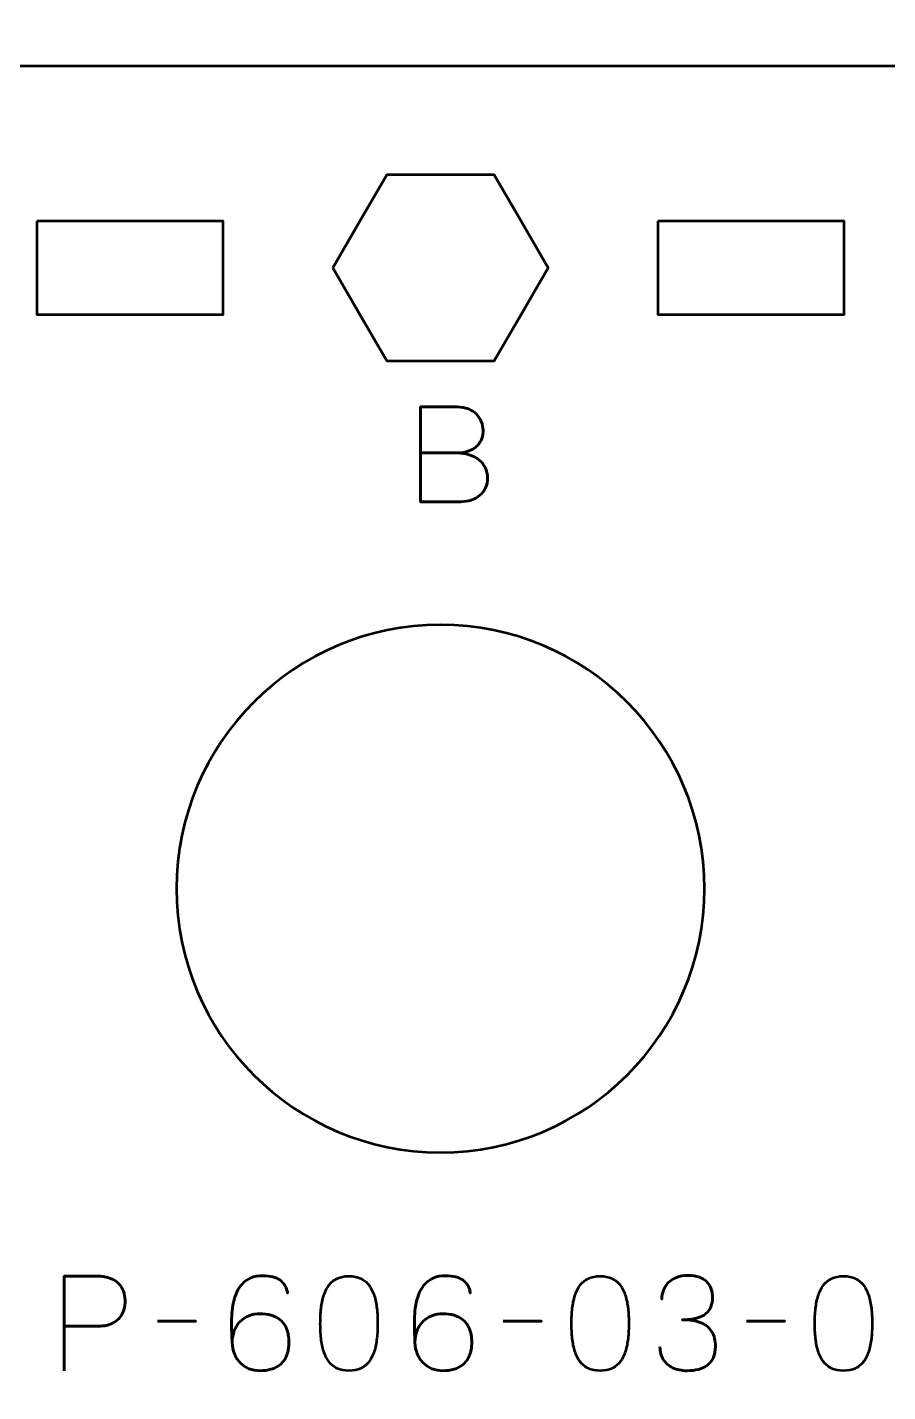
# Model space of a CAD drawing. Header units: centimetres. Extents: x -21 to 0, y -29.7 to 0.
# Drawn here: x -6.831 to -4.06, y -10.371 to -5.975 of the extents above; entities that cross this region are included whole.
import ezdxf

# ---------------------------------------------------------------- set-up
doc = ezdxf.new("R2010")
doc.units = ezdxf.units.CM
doc.header["$MEASUREMENT"] = 0
doc.layers.add('Layer 1', color=7, linetype='Continuous')

msp = doc.modelspace()

# ---------------------------------------------------------------- linework, layer by layer
at = {"layer": 'Layer 1', "color": 1, "lineweight": 53}
msp.add_open_spline([(-21.00003, -29.19995), (-21.00003, -29.19995), (-21.00003, -1.69992), (-21.00003, -1.69992), (-21.00003, -1.69992), (-21.00003, -1.61709), (-20.93286, -1.54992), (-20.85003, -1.54992), (-20.85003, -1.54992), (-20.7672, -1.54992), (-20.70003, -1.48275), (-20.70003, -1.39992), (-20.70003, -1.39992), (-20.70003, -1.31709), (-20.7672, -1.24992), (-20.85003, -1.24992), (-20.85003, -1.24992), (-20.93286, -1.24992), (-21.00003, -1.18275), (-21.00003, -1.09992), (-21.00003, -1.09992), (-21.00003, -1.09992), (-21.00003, -0.49992), (-21.00003, -0.49992), (-21.00003, -0.49992), (-21.00003, -0.22295), (-20.77694, 0.00004), (-20.49994, 0.00004), (-20.49994, 0.00004), (-20.49994, 0.00004), (-0.50008, 0.00004), (-0.50008, 0.00004), (-0.50008, 0.00004), (-0.22294, 0.00004), (0.00002, -0.22295), (0.00002, -0.49992), (0.00002, -0.49992), (0.00002, -0.49992), (0.00002, -29.19995), (0.00002, -29.19995), (0.00002, -29.19995), (0.00002, -29.47695), (-0.22294, -29.70004), (-0.50008, -29.70004), (-0.50008, -29.70004), (-0.50008, -29.70004), (-20.49994, -29.70004), (-20.49994, -29.70004), (-20.49994, -29.70004), (-20.77694, -29.70004), (-21.00003, -29.47695), (-21.00003, -29.19995)], degree=3, knots=[0, 0, 0, 0, 0.0769231, 0.0769231, 0.0769231, 0.0769231, 0.1538462, 0.1538462, 0.1538462, 0.1538462, 0.2307692, 0.2307692, 0.2307692, 0.2307692, 0.3076923, 0.3076923, 0.3076923, 0.3076923, 0.3846154, 0.3846154, 0.3846154, 0.3846154, 0.4615385, 0.4615385, 0.4615385, 0.4615385, 0.5384615, 0.5384615, 0.5384615, 0.5384615, 0.6153846, 0.6153846, 0.6153846, 0.6153846, 0.6923077, 0.6923077, 0.6923077, 0.6923077, 0.7692308, 0.7692308, 0.7692308, 0.7692308, 0.8461538, 0.8461538, 0.8461538, 0.8461538, 0.9230769, 0.9230769, 0.9230769, 0.9230769, 1, 1, 1, 1], dxfattribs=at)
at = {"layer": 'Layer 1', "color": 3, "lineweight": 53}
msp.add_open_spline([(-7.64992, -6.09997), (-7.64992, -6.09997), (-3.35005, -6.09997), (-3.35005, -6.09997), (-3.35005, -6.09997), (-3.07291, -6.09997), (-2.84995, -6.32306), (-2.84995, -6.60006), (-2.84995, -6.60006), (-2.84995, -6.60006), (-2.84995, -10.89993), (-2.84995, -10.89993), (-2.84995, -10.89993), (-2.84995, -11.17707), (-3.07291, -11.40003), (-3.35005, -11.40003), (-3.35005, -11.40003), (-3.35005, -11.40003), (-7.64992, -11.40003), (-7.64992, -11.40003), (-7.64992, -11.40003), (-7.92692, -11.40003), (-8.15001, -11.17707), (-8.15001, -10.89993), (-8.15001, -10.89993), (-8.15001, -10.89993), (-8.15001, -6.60006), (-8.15001, -6.60006), (-8.15001, -6.60006), (-8.15001, -6.32306), (-7.92692, -6.09997), (-7.64992, -6.09997)], degree=3, knots=[0, 0, 0, 0, 0.125, 0.125, 0.125, 0.125, 0.25, 0.25, 0.25, 0.25, 0.375, 0.375, 0.375, 0.375, 0.5, 0.5, 0.5, 0.5, 0.625, 0.625, 0.625, 0.625, 0.75, 0.75, 0.75, 0.75, 0.875, 0.875, 0.875, 0.875, 1, 1, 1, 1], dxfattribs=at)
at = {"layer": 'Layer 1', "lineweight": 53}
for points, knots in [([(-5.84639, -6.75), (-5.84639, -6.75), (-5.75979, -6.6), (-5.75979, -6.6), (-5.75979, -6.6), (-5.75979, -6.6), (-5.67318, -6.45), (-5.67318, -6.45), (-5.67318, -6.45), (-5.67318, -6.45), (-5.49998, -6.45), (-5.49998, -6.45), (-5.49998, -6.45), (-5.49998, -6.45), (-5.32678, -6.45), (-5.32678, -6.45), (-5.32678, -6.45), (-5.32678, -6.45), (-5.24017, -6.6), (-5.24017, -6.6), (-5.24017, -6.6), (-5.24017, -6.6), (-5.15357, -6.75), (-5.15357, -6.75), (-5.15357, -6.75), (-5.15357, -6.75), (-5.24017, -6.9), (-5.24017, -6.9), (-5.24017, -6.9), (-5.24017, -6.9), (-5.32678, -7.05), (-5.32678, -7.05), (-5.32678, -7.05), (-5.32678, -7.05), (-5.49998, -7.05), (-5.49998, -7.05), (-5.49998, -7.05), (-5.49998, -7.05), (-5.67318, -7.05), (-5.67318, -7.05), (-5.67318, -7.05), (-5.67318, -7.05), (-5.75979, -6.9), (-5.75979, -6.9), (-5.75979, -6.9), (-5.75979, -6.9), (-5.84639, -6.75), (-5.84639, -6.75)], [0, 0, 0, 0, 0.0833333, 0.0833333, 0.0833333, 0.0833333, 0.1666667, 0.1666667, 0.1666667, 0.1666667, 0.25, 0.25, 0.25, 0.25, 0.3333333, 0.3333333, 0.3333333, 0.3333333, 0.4166667, 0.4166667, 0.4166667, 0.4166667, 0.5, 0.5, 0.5, 0.5, 0.5833333, 0.5833333, 0.5833333, 0.5833333, 0.6666667, 0.6666667, 0.6666667, 0.6666667, 0.75, 0.75, 0.75, 0.75, 0.8333333, 0.8333333, 0.8333333, 0.8333333, 0.9166667, 0.9166667, 0.9166667, 0.9166667, 1, 1, 1, 1]), ([(-6.79997, -6.60006), (-6.79997, -6.60006), (-6.19996, -6.60006), (-6.19996, -6.60006), (-6.19996, -6.60006), (-6.19996, -6.60006), (-6.19996, -6.90007), (-6.19996, -6.90007), (-6.19996, -6.90007), (-6.19996, -6.90007), (-6.79997, -6.90007), (-6.79997, -6.90007), (-6.79997, -6.90007), (-6.79997, -6.90007), (-6.79997, -6.60006), (-6.79997, -6.60006)], [0, 0, 0, 0, 0.25, 0.25, 0.25, 0.25, 0.5, 0.5, 0.5, 0.5, 0.75, 0.75, 0.75, 0.75, 1, 1, 1, 1]), ([(-4.8, -6.60006), (-4.8, -6.60006), (-4.2, -6.60006), (-4.2, -6.60006), (-4.2, -6.60006), (-4.2, -6.60006), (-4.2, -6.90007), (-4.2, -6.90007), (-4.2, -6.90007), (-4.2, -6.90007), (-4.8, -6.90007), (-4.8, -6.90007), (-4.8, -6.90007), (-4.8, -6.90007), (-4.8, -6.60006), (-4.8, -6.60006)], [0, 0, 0, 0, 0.25, 0.25, 0.25, 0.25, 0.5, 0.5, 0.5, 0.5, 0.75, 0.75, 0.75, 0.75, 1, 1, 1, 1]), ([(-5.49998, -7.9), (-5.03061, -7.9), (-4.64998, -8.28063), (-4.64998, -8.75), (-4.64998, -8.75), (-4.64998, -9.21937), (-5.03061, -9.6), (-5.49998, -9.6), (-5.49998, -9.6), (-5.96935, -9.6), (-6.34998, -9.21937), (-6.34998, -8.75), (-6.34998, -8.75), (-6.34998, -8.28063), (-5.96935, -7.9), (-5.49998, -7.9)], [0, 0, 0, 0, 0.25, 0.25, 0.25, 0.25, 0.5, 0.5, 0.5, 0.5, 0.75, 0.75, 0.75, 0.75, 1, 1, 1, 1])]:
    msp.add_open_spline(points, degree=3, knots=knots, dxfattribs=at)
at = {"layer": 'Layer 1', "color": 5, "lineweight": 53}
for points, knots in [([(-5.56458, -7.34636), (-5.56458, -7.34636), (-5.44732, -7.34636), (-5.44732, -7.34636), (-5.44732, -7.34636), (-5.43208, -7.34629), (-5.4191, -7.34418), (-5.40816, -7.34001), (-5.40816, -7.34001), (-5.39729, -7.33592), (-5.38848, -7.33035), (-5.38163, -7.32336), (-5.38163, -7.32336), (-5.37479, -7.31638), (-5.36985, -7.30848), (-5.36674, -7.29973), (-5.36674, -7.29973), (-5.36371, -7.29105), (-5.3623, -7.28202), (-5.36265, -7.27271), (-5.36265, -7.27271), (-5.36308, -7.26339), (-5.36505, -7.25436), (-5.36858, -7.24554), (-5.36858, -7.24554), (-5.37204, -7.23672), (-5.37726, -7.22875), (-5.3841, -7.22162), (-5.3841, -7.22162), (-5.39094, -7.2145), (-5.39948, -7.20885), (-5.40985, -7.20469), (-5.40985, -7.20469), (-5.42023, -7.20046), (-5.43243, -7.19827), (-5.44647, -7.1982), (-5.44647, -7.1982), (-5.44647, -7.1982), (-5.56458, -7.1982), (-5.56458, -7.1982), (-5.56458, -7.1982), (-5.56458, -7.1982), (-5.56458, -7.50342), (-5.56458, -7.50342), (-5.56458, -7.50342), (-5.56458, -7.50342), (-5.43462, -7.50342), (-5.43462, -7.50342), (-5.43462, -7.50342), (-5.42248, -7.50342), (-5.41119, -7.50166), (-5.40075, -7.4982), (-5.40075, -7.4982), (-5.39031, -7.49467), (-5.38121, -7.48966), (-5.37331, -7.48296), (-5.37331, -7.48296), (-5.36547, -7.47633), (-5.35934, -7.46828), (-5.35496, -7.45876), (-5.35496, -7.45876), (-5.35059, -7.44923), (-5.34833, -7.43844), (-5.34826, -7.42637), (-5.34826, -7.42637), (-5.34854, -7.41424), (-5.35108, -7.4033), (-5.35595, -7.3935), (-5.35595, -7.3935), (-5.36082, -7.38369), (-5.36759, -7.37529), (-5.37634, -7.36824), (-5.37634, -7.36824), (-5.38509, -7.36125), (-5.39553, -7.35582), (-5.40753, -7.35208), (-5.40753, -7.35208), (-5.41952, -7.34834), (-5.43278, -7.34644), (-5.44732, -7.34636), (-5.44732, -7.34636), (-5.43278, -7.34644), (-5.41952, -7.34834), (-5.40753, -7.35208), (-5.40753, -7.35208), (-5.39553, -7.35582), (-5.38509, -7.36125), (-5.37634, -7.36824), (-5.37634, -7.36824), (-5.36759, -7.37529), (-5.36082, -7.38369), (-5.35595, -7.3935), (-5.35595, -7.3935), (-5.35108, -7.4033), (-5.34854, -7.41424), (-5.34826, -7.42637), (-5.34826, -7.42637), (-5.34833, -7.43844), (-5.35059, -7.44923), (-5.35496, -7.45876), (-5.35496, -7.45876), (-5.35934, -7.46828), (-5.36547, -7.47633), (-5.37331, -7.48296), (-5.37331, -7.48296), (-5.38121, -7.48966), (-5.39031, -7.49467), (-5.40075, -7.4982), (-5.40075, -7.4982), (-5.41119, -7.50166), (-5.42248, -7.50342), (-5.43462, -7.50342), (-5.43462, -7.50342), (-5.43462, -7.50342), (-5.56458, -7.50342), (-5.56458, -7.50342), (-5.56458, -7.50342), (-5.56458, -7.50342), (-5.56458, -7.1982), (-5.56458, -7.1982), (-5.56458, -7.1982), (-5.56458, -7.1982), (-5.44647, -7.1982), (-5.44647, -7.1982), (-5.44647, -7.1982), (-5.43243, -7.19827), (-5.42023, -7.20046), (-5.40985, -7.20469), (-5.40985, -7.20469), (-5.39948, -7.20885), (-5.39094, -7.2145), (-5.3841, -7.22162), (-5.3841, -7.22162), (-5.37726, -7.22875), (-5.37204, -7.23672), (-5.36858, -7.24554), (-5.36858, -7.24554), (-5.36505, -7.25436), (-5.36308, -7.26339), (-5.36265, -7.27271), (-5.36265, -7.27271), (-5.3623, -7.28202), (-5.36371, -7.29105), (-5.36674, -7.29973), (-5.36674, -7.29973), (-5.36985, -7.30848), (-5.37479, -7.31638), (-5.38163, -7.32336), (-5.38163, -7.32336), (-5.38848, -7.33035), (-5.39729, -7.33592), (-5.40816, -7.34001), (-5.40816, -7.34001), (-5.4191, -7.34418), (-5.43208, -7.34629), (-5.44732, -7.34636), (-5.44732, -7.34636), (-5.44732, -7.34636), (-5.56458, -7.34636), (-5.56458, -7.34636)], [0, 0, 0, 0, 0.025, 0.025, 0.025, 0.025, 0.05, 0.05, 0.05, 0.05, 0.075, 0.075, 0.075, 0.075, 0.1, 0.1, 0.1, 0.1, 0.125, 0.125, 0.125, 0.125, 0.15, 0.15, 0.15, 0.15, 0.175, 0.175, 0.175, 0.175, 0.2, 0.2, 0.2, 0.2, 0.225, 0.225, 0.225, 0.225, 0.25, 0.25, 0.25, 0.25, 0.275, 0.275, 0.275, 0.275, 0.3, 0.3, 0.3, 0.3, 0.325, 0.325, 0.325, 0.325, 0.35, 0.35, 0.35, 0.35, 0.375, 0.375, 0.375, 0.375, 0.4, 0.4, 0.4, 0.4, 0.425, 0.425, 0.425, 0.425, 0.45, 0.45, 0.45, 0.45, 0.475, 0.475, 0.475, 0.475, 0.5, 0.5, 0.5, 0.5, 0.525, 0.525, 0.525, 0.525, 0.55, 0.55, 0.55, 0.55, 0.575, 0.575, 0.575, 0.575, 0.6, 0.6, 0.6, 0.6, 0.625, 0.625, 0.625, 0.625, 0.65, 0.65, 0.65, 0.65, 0.675, 0.675, 0.675, 0.675, 0.7, 0.7, 0.7, 0.7, 0.725, 0.725, 0.725, 0.725, 0.75, 0.75, 0.75, 0.75, 0.775, 0.775, 0.775, 0.775, 0.8, 0.8, 0.8, 0.8, 0.825, 0.825, 0.825, 0.825, 0.85, 0.85, 0.85, 0.85, 0.875, 0.875, 0.875, 0.875, 0.9, 0.9, 0.9, 0.9, 0.925, 0.925, 0.925, 0.925, 0.95, 0.95, 0.95, 0.95, 0.975, 0.975, 0.975, 0.975, 1, 1, 1, 1]), ([(-6.71159, -10.30342), (-6.71159, -10.30342), (-6.71159, -9.9982), (-6.71159, -9.9982), (-6.71159, -9.9982), (-6.71159, -9.9982), (-6.61422, -9.9982), (-6.61422, -9.9982), (-6.61422, -9.9982), (-6.59475, -9.99827), (-6.57874, -10.00046), (-6.56611, -10.00469), (-6.56611, -10.00469), (-6.55355, -10.00885), (-6.54367, -10.01464), (-6.53654, -10.02198), (-6.53654, -10.02198), (-6.52942, -10.02924), (-6.52434, -10.03757), (-6.52123, -10.04695), (-6.52123, -10.04695), (-6.5182, -10.05634), (-6.51644, -10.06614), (-6.51601, -10.07652), (-6.51601, -10.07652), (-6.51552, -10.08689), (-6.51672, -10.09705), (-6.51954, -10.10692), (-6.51954, -10.10692), (-6.52243, -10.1168), (-6.5273, -10.12576), (-6.53429, -10.13381), (-6.53429, -10.13381), (-6.5412, -10.14185), (-6.55058, -10.14827), (-6.56237, -10.153), (-6.56237, -10.153), (-6.57415, -10.15779), (-6.58875, -10.16019), (-6.60618, -10.16033), (-6.60618, -10.16033), (-6.60618, -10.16033), (-6.71159, -10.16033), (-6.71159, -10.16033), (-6.71159, -10.16033), (-6.71159, -10.16033), (-6.60618, -10.16033), (-6.60618, -10.16033), (-6.60618, -10.16033), (-6.58911, -10.16019), (-6.57464, -10.15779), (-6.56293, -10.153), (-6.56293, -10.153), (-6.55115, -10.14827), (-6.54176, -10.14185), (-6.53471, -10.13381), (-6.53471, -10.13381), (-6.52772, -10.12576), (-6.52271, -10.1168), (-6.51975, -10.10692), (-6.51975, -10.10692), (-6.51679, -10.09705), (-6.51552, -10.08689), (-6.51601, -10.07652), (-6.51601, -10.07652), (-6.51644, -10.06614), (-6.5182, -10.05634), (-6.52137, -10.04695), (-6.52137, -10.04695), (-6.52448, -10.03757), (-6.5297, -10.02924), (-6.53683, -10.02198), (-6.53683, -10.02198), (-6.54402, -10.01464), (-6.5539, -10.00885), (-6.56646, -10.00469), (-6.56646, -10.00469), (-6.57909, -10.00046), (-6.59496, -9.99827), (-6.61422, -9.9982), (-6.61422, -9.9982), (-6.61422, -9.9982), (-6.71159, -9.9982), (-6.71159, -9.9982), (-6.71159, -9.9982), (-6.71159, -9.9982), (-6.71159, -10.30342), (-6.71159, -10.30342)], [0, 0, 0, 0, 0.0454545, 0.0454545, 0.0454545, 0.0454545, 0.0909091, 0.0909091, 0.0909091, 0.0909091, 0.1363636, 0.1363636, 0.1363636, 0.1363636, 0.1818182, 0.1818182, 0.1818182, 0.1818182, 0.2272727, 0.2272727, 0.2272727, 0.2272727, 0.2727273, 0.2727273, 0.2727273, 0.2727273, 0.3181818, 0.3181818, 0.3181818, 0.3181818, 0.3636364, 0.3636364, 0.3636364, 0.3636364, 0.4090909, 0.4090909, 0.4090909, 0.4090909, 0.4545455, 0.4545455, 0.4545455, 0.4545455, 0.5, 0.5, 0.5, 0.5, 0.5454545, 0.5454545, 0.5454545, 0.5454545, 0.5909091, 0.5909091, 0.5909091, 0.5909091, 0.6363636, 0.6363636, 0.6363636, 0.6363636, 0.6818182, 0.6818182, 0.6818182, 0.6818182, 0.7272727, 0.7272727, 0.7272727, 0.7272727, 0.7727273, 0.7727273, 0.7727273, 0.7727273, 0.8181818, 0.8181818, 0.8181818, 0.8181818, 0.8636364, 0.8636364, 0.8636364, 0.8636364, 0.9090909, 0.9090909, 0.9090909, 0.9090909, 0.9545455, 0.9545455, 0.9545455, 0.9545455, 1, 1, 1, 1]), ([(-6.171, -10.21156), (-6.17093, -10.19773), (-6.16868, -10.18524), (-6.16416, -10.17395), (-6.16416, -10.17395), (-6.15972, -10.16273), (-6.15344, -10.15307), (-6.14532, -10.14495), (-6.14532, -10.14495), (-6.13728, -10.13691), (-6.12775, -10.1307), (-6.11689, -10.12633), (-6.11689, -10.12633), (-6.10602, -10.12195), (-6.0941, -10.11977), (-6.08126, -10.11969), (-6.08126, -10.11969), (-6.06835, -10.11962), (-6.05628, -10.12125), (-6.04506, -10.12449), (-6.04506, -10.12449), (-6.03384, -10.12767), (-6.02404, -10.13289), (-6.0155, -10.14009), (-6.0155, -10.14009), (-6.00696, -10.14721), (-6.00026, -10.15667), (-5.99546, -10.16845), (-5.99546, -10.16845), (-5.99067, -10.18023), (-5.9882, -10.19455), (-5.98813, -10.21156), (-5.98813, -10.21156), (-5.9882, -10.22856), (-5.99067, -10.24288), (-5.99546, -10.25467), (-5.99546, -10.25467), (-6.00026, -10.26645), (-6.00696, -10.2759), (-6.0155, -10.28303), (-6.0155, -10.28303), (-6.02404, -10.29023), (-6.03384, -10.29545), (-6.04506, -10.29862), (-6.04506, -10.29862), (-6.05628, -10.30187), (-6.06835, -10.30349), (-6.08126, -10.30342), (-6.08126, -10.30342), (-6.0941, -10.30335), (-6.10588, -10.30116), (-6.11668, -10.29679), (-6.11668, -10.29679), (-6.1274, -10.29241), (-6.13671, -10.2862), (-6.14469, -10.27809), (-6.14469, -10.27809), (-6.15266, -10.27005), (-6.15894, -10.26038), (-6.16345, -10.24909), (-6.16345, -10.24909), (-6.16804, -10.23787), (-6.17051, -10.22539), (-6.171, -10.21156), (-6.171, -10.21156), (-6.17129, -10.20457), (-6.17164, -10.19625), (-6.17213, -10.18658), (-6.17213, -10.18658), (-6.17263, -10.17684), (-6.17291, -10.16626), (-6.17298, -10.1549), (-6.17298, -10.1549), (-6.17305, -10.14347), (-6.1727, -10.13169), (-6.17178, -10.11962), (-6.17178, -10.11962), (-6.17093, -10.10749), (-6.16924, -10.09556), (-6.16677, -10.08378), (-6.16677, -10.08378), (-6.1643, -10.07207), (-6.16077, -10.06099), (-6.15612, -10.05062), (-6.15612, -10.05062), (-6.15146, -10.04025), (-6.14546, -10.03108), (-6.13805, -10.0231), (-6.13805, -10.0231), (-6.13058, -10.01513), (-6.12147, -10.00885), (-6.11068, -10.00427), (-6.11068, -10.00427), (-6.09988, -9.99975), (-6.08711, -9.99742), (-6.07237, -9.99735), (-6.07237, -9.99735), (-6.05953, -9.99742), (-6.04866, -9.99869), (-6.03963, -10.00116), (-6.03963, -10.00116), (-6.0306, -10.00363), (-6.02319, -10.00695), (-6.01726, -10.01104), (-6.01726, -10.01104), (-6.01141, -10.0152), (-6.00675, -10.01972), (-6.00337, -10.02473), (-6.00337, -10.02473), (-5.99998, -10.02967), (-5.99744, -10.03468), (-5.99589, -10.03969), (-5.99589, -10.03969), (-5.99426, -10.04469), (-5.99321, -10.04935), (-5.99278, -10.05366), (-5.99278, -10.05366), (-5.99321, -10.04935), (-5.99426, -10.04469), (-5.99589, -10.03969), (-5.99589, -10.03969), (-5.99744, -10.03468), (-5.99998, -10.02967), (-6.00337, -10.02473), (-6.00337, -10.02473), (-6.00675, -10.01972), (-6.01141, -10.0152), (-6.01726, -10.01104), (-6.01726, -10.01104), (-6.02319, -10.00695), (-6.0306, -10.00363), (-6.03963, -10.00116), (-6.03963, -10.00116), (-6.04866, -9.99869), (-6.05953, -9.99742), (-6.07237, -9.99735), (-6.07237, -9.99735), (-6.08711, -9.99742), (-6.09988, -9.99975), (-6.11068, -10.00427), (-6.11068, -10.00427), (-6.12147, -10.00885), (-6.13058, -10.01513), (-6.13805, -10.0231), (-6.13805, -10.0231), (-6.14546, -10.03108), (-6.15146, -10.04025), (-6.15612, -10.05062), (-6.15612, -10.05062), (-6.16077, -10.06099), (-6.1643, -10.07207), (-6.16677, -10.08378), (-6.16677, -10.08378), (-6.16924, -10.09556), (-6.17093, -10.10749), (-6.17178, -10.11962), (-6.17178, -10.11962), (-6.1727, -10.13169), (-6.17305, -10.14347), (-6.17298, -10.1549), (-6.17298, -10.1549), (-6.17291, -10.16626), (-6.17263, -10.17684), (-6.17213, -10.18658), (-6.17213, -10.18658), (-6.17164, -10.19625), (-6.17129, -10.20457), (-6.171, -10.21156), (-6.171, -10.21156), (-6.17051, -10.22539), (-6.16804, -10.23787), (-6.16345, -10.24909), (-6.16345, -10.24909), (-6.15894, -10.26038), (-6.15266, -10.27005), (-6.14469, -10.27809), (-6.14469, -10.27809), (-6.13671, -10.2862), (-6.1274, -10.29241), (-6.11668, -10.29679), (-6.11668, -10.29679), (-6.10588, -10.30116), (-6.0941, -10.30335), (-6.08126, -10.30342), (-6.08126, -10.30342), (-6.06835, -10.30349), (-6.05628, -10.30187), (-6.04506, -10.29862), (-6.04506, -10.29862), (-6.03384, -10.29545), (-6.02404, -10.29023), (-6.0155, -10.28303), (-6.0155, -10.28303), (-6.00696, -10.2759), (-6.00026, -10.26645), (-5.99546, -10.25467), (-5.99546, -10.25467), (-5.99067, -10.24288), (-5.9882, -10.22856), (-5.98813, -10.21156), (-5.98813, -10.21156), (-5.9882, -10.19455), (-5.99067, -10.18023), (-5.99546, -10.16845), (-5.99546, -10.16845), (-6.00026, -10.15667), (-6.00696, -10.14721), (-6.0155, -10.14009), (-6.0155, -10.14009), (-6.02404, -10.13289), (-6.03384, -10.12767), (-6.04506, -10.12449), (-6.04506, -10.12449), (-6.05628, -10.12125), (-6.06835, -10.11962), (-6.08126, -10.11969), (-6.08126, -10.11969), (-6.0941, -10.11977), (-6.10602, -10.12195), (-6.11689, -10.12633), (-6.11689, -10.12633), (-6.12775, -10.1307), (-6.13728, -10.13691), (-6.14532, -10.14495), (-6.14532, -10.14495), (-6.15344, -10.15307), (-6.15972, -10.16273), (-6.16416, -10.17395), (-6.16416, -10.17395), (-6.16868, -10.18524), (-6.17093, -10.19773), (-6.171, -10.21156)], [0, 0, 0, 0, 0.0172414, 0.0172414, 0.0172414, 0.0172414, 0.0344828, 0.0344828, 0.0344828, 0.0344828, 0.0517241, 0.0517241, 0.0517241, 0.0517241, 0.0689655, 0.0689655, 0.0689655, 0.0689655, 0.0862069, 0.0862069, 0.0862069, 0.0862069, 0.1034483, 0.1034483, 0.1034483, 0.1034483, 0.1206897, 0.1206897, 0.1206897, 0.1206897, 0.137931, 0.137931, 0.137931, 0.137931, 0.1551724, 0.1551724, 0.1551724, 0.1551724, 0.1724138, 0.1724138, 0.1724138, 0.1724138, 0.1896552, 0.1896552, 0.1896552, 0.1896552, 0.2068966, 0.2068966, 0.2068966, 0.2068966, 0.2241379, 0.2241379, 0.2241379, 0.2241379, 0.2413793, 0.2413793, 0.2413793, 0.2413793, 0.2586207, 0.2586207, 0.2586207, 0.2586207, 0.2758621, 0.2758621, 0.2758621, 0.2758621, 0.2931034, 0.2931034, 0.2931034, 0.2931034, 0.3103448, 0.3103448, 0.3103448, 0.3103448, 0.3275862, 0.3275862, 0.3275862, 0.3275862, 0.3448276, 0.3448276, 0.3448276, 0.3448276, 0.362069, 0.362069, 0.362069, 0.362069, 0.3793103, 0.3793103, 0.3793103, 0.3793103, 0.3965517, 0.3965517, 0.3965517, 0.3965517, 0.4137931, 0.4137931, 0.4137931, 0.4137931, 0.4310345, 0.4310345, 0.4310345, 0.4310345, 0.4482759, 0.4482759, 0.4482759, 0.4482759, 0.4655172, 0.4655172, 0.4655172, 0.4655172, 0.4827586, 0.4827586, 0.4827586, 0.4827586, 0.5, 0.5, 0.5, 0.5, 0.5172414, 0.5172414, 0.5172414, 0.5172414, 0.5344828, 0.5344828, 0.5344828, 0.5344828, 0.5517241, 0.5517241, 0.5517241, 0.5517241, 0.5689655, 0.5689655, 0.5689655, 0.5689655, 0.5862069, 0.5862069, 0.5862069, 0.5862069, 0.6034483, 0.6034483, 0.6034483, 0.6034483, 0.6206897, 0.6206897, 0.6206897, 0.6206897, 0.637931, 0.637931, 0.637931, 0.637931, 0.6551724, 0.6551724, 0.6551724, 0.6551724, 0.6724138, 0.6724138, 0.6724138, 0.6724138, 0.6896552, 0.6896552, 0.6896552, 0.6896552, 0.7068966, 0.7068966, 0.7068966, 0.7068966, 0.7241379, 0.7241379, 0.7241379, 0.7241379, 0.7413793, 0.7413793, 0.7413793, 0.7413793, 0.7586207, 0.7586207, 0.7586207, 0.7586207, 0.7758621, 0.7758621, 0.7758621, 0.7758621, 0.7931034, 0.7931034, 0.7931034, 0.7931034, 0.8103448, 0.8103448, 0.8103448, 0.8103448, 0.8275862, 0.8275862, 0.8275862, 0.8275862, 0.8448276, 0.8448276, 0.8448276, 0.8448276, 0.862069, 0.862069, 0.862069, 0.862069, 0.8793103, 0.8793103, 0.8793103, 0.8793103, 0.8965517, 0.8965517, 0.8965517, 0.8965517, 0.9137931, 0.9137931, 0.9137931, 0.9137931, 0.9310345, 0.9310345, 0.9310345, 0.9310345, 0.9482759, 0.9482759, 0.9482759, 0.9482759, 0.9655172, 0.9655172, 0.9655172, 0.9655172, 0.9827586, 0.9827586, 0.9827586, 0.9827586, 1, 1, 1, 1]), ([(-5.79466, -10.30342), (-5.77985, -10.30335), (-5.76708, -10.30074), (-5.75642, -10.29566), (-5.75642, -10.29566), (-5.74584, -10.29058), (-5.73702, -10.28331), (-5.72997, -10.27407), (-5.72997, -10.27407), (-5.72298, -10.26476), (-5.71748, -10.25375), (-5.71339, -10.24105), (-5.71339, -10.24105), (-5.70936, -10.22835), (-5.70647, -10.21445), (-5.70485, -10.19921), (-5.70485, -10.19921), (-5.70315, -10.18397), (-5.70231, -10.16795), (-5.70238, -10.15102), (-5.70238, -10.15102), (-5.70231, -10.13416), (-5.70315, -10.11814), (-5.70485, -10.10297), (-5.70485, -10.10297), (-5.70647, -10.0878), (-5.70936, -10.07383), (-5.71339, -10.06113), (-5.71339, -10.06113), (-5.71748, -10.0485), (-5.72298, -10.0375), (-5.72997, -10.02811), (-5.72997, -10.02811), (-5.73702, -10.0188), (-5.74584, -10.01153), (-5.75642, -10.00645), (-5.75642, -10.00645), (-5.76708, -10.0013), (-5.77985, -9.99869), (-5.79466, -9.99862), (-5.79466, -9.99862), (-5.80948, -9.99869), (-5.82225, -10.0013), (-5.83291, -10.00645), (-5.83291, -10.00645), (-5.84349, -10.01153), (-5.85231, -10.0188), (-5.85936, -10.02811), (-5.85936, -10.02811), (-5.86635, -10.0375), (-5.87185, -10.0485), (-5.87594, -10.06113), (-5.87594, -10.06113), (-5.87997, -10.07383), (-5.88286, -10.0878), (-5.88448, -10.10297), (-5.88448, -10.10297), (-5.88617, -10.11814), (-5.88702, -10.13416), (-5.88695, -10.15102), (-5.88695, -10.15102), (-5.88702, -10.16795), (-5.88617, -10.18397), (-5.88448, -10.19921), (-5.88448, -10.19921), (-5.88286, -10.21445), (-5.87997, -10.22835), (-5.87594, -10.24105), (-5.87594, -10.24105), (-5.87185, -10.25375), (-5.86635, -10.26476), (-5.85936, -10.27407), (-5.85936, -10.27407), (-5.85231, -10.28331), (-5.84349, -10.29058), (-5.83291, -10.29566), (-5.83291, -10.29566), (-5.82225, -10.30074), (-5.80948, -10.30335), (-5.79466, -10.30342)], [0, 0, 0, 0, 0.05, 0.05, 0.05, 0.05, 0.1, 0.1, 0.1, 0.1, 0.15, 0.15, 0.15, 0.15, 0.2, 0.2, 0.2, 0.2, 0.25, 0.25, 0.25, 0.25, 0.3, 0.3, 0.3, 0.3, 0.35, 0.35, 0.35, 0.35, 0.4, 0.4, 0.4, 0.4, 0.45, 0.45, 0.45, 0.45, 0.5, 0.5, 0.5, 0.5, 0.55, 0.55, 0.55, 0.55, 0.6, 0.6, 0.6, 0.6, 0.65, 0.65, 0.65, 0.65, 0.7, 0.7, 0.7, 0.7, 0.75, 0.75, 0.75, 0.75, 0.8, 0.8, 0.8, 0.8, 0.85, 0.85, 0.85, 0.85, 0.9, 0.9, 0.9, 0.9, 0.95, 0.95, 0.95, 0.95, 1, 1, 1, 1]), ([(-5.79466, -10.30342), (-5.77985, -10.30335), (-5.76708, -10.30074), (-5.75642, -10.29566), (-5.75642, -10.29566), (-5.74584, -10.29058), (-5.73702, -10.28331), (-5.72997, -10.27407), (-5.72997, -10.27407), (-5.72298, -10.26476), (-5.71748, -10.25375), (-5.71339, -10.24105), (-5.71339, -10.24105), (-5.70936, -10.22835), (-5.70647, -10.21445), (-5.70485, -10.19921), (-5.70485, -10.19921), (-5.70315, -10.18397), (-5.70231, -10.16795), (-5.70238, -10.15102), (-5.70238, -10.15102), (-5.70231, -10.13416), (-5.70315, -10.11814), (-5.70485, -10.10297), (-5.70485, -10.10297), (-5.70647, -10.0878), (-5.70936, -10.07383), (-5.71339, -10.06113), (-5.71339, -10.06113), (-5.71748, -10.0485), (-5.72298, -10.0375), (-5.72997, -10.02811), (-5.72997, -10.02811), (-5.73702, -10.0188), (-5.74584, -10.01153), (-5.75642, -10.00645), (-5.75642, -10.00645), (-5.76708, -10.0013), (-5.77985, -9.99869), (-5.79466, -9.99862), (-5.79466, -9.99862), (-5.80948, -9.99869), (-5.82225, -10.0013), (-5.83291, -10.00645), (-5.83291, -10.00645), (-5.84349, -10.01153), (-5.85231, -10.0188), (-5.85936, -10.02811), (-5.85936, -10.02811), (-5.86635, -10.0375), (-5.87185, -10.0485), (-5.87594, -10.06113), (-5.87594, -10.06113), (-5.87997, -10.07383), (-5.88286, -10.0878), (-5.88448, -10.10297), (-5.88448, -10.10297), (-5.88617, -10.11814), (-5.88702, -10.13416), (-5.88695, -10.15102), (-5.88695, -10.15102), (-5.88702, -10.16795), (-5.88617, -10.18397), (-5.88448, -10.19921), (-5.88448, -10.19921), (-5.88286, -10.21445), (-5.87997, -10.22835), (-5.87594, -10.24105), (-5.87594, -10.24105), (-5.87185, -10.25375), (-5.86635, -10.26476), (-5.85936, -10.27407), (-5.85936, -10.27407), (-5.85231, -10.28331), (-5.84349, -10.29058), (-5.83291, -10.29566), (-5.83291, -10.29566), (-5.82225, -10.30074), (-5.80948, -10.30335), (-5.79466, -10.30342)], [0, 0, 0, 0, 0.05, 0.05, 0.05, 0.05, 0.1, 0.1, 0.1, 0.1, 0.15, 0.15, 0.15, 0.15, 0.2, 0.2, 0.2, 0.2, 0.25, 0.25, 0.25, 0.25, 0.3, 0.3, 0.3, 0.3, 0.35, 0.35, 0.35, 0.35, 0.4, 0.4, 0.4, 0.4, 0.45, 0.45, 0.45, 0.45, 0.5, 0.5, 0.5, 0.5, 0.55, 0.55, 0.55, 0.55, 0.6, 0.6, 0.6, 0.6, 0.65, 0.65, 0.65, 0.65, 0.7, 0.7, 0.7, 0.7, 0.75, 0.75, 0.75, 0.75, 0.8, 0.8, 0.8, 0.8, 0.85, 0.85, 0.85, 0.85, 0.9, 0.9, 0.9, 0.9, 0.95, 0.95, 0.95, 0.95, 1, 1, 1, 1]), ([(-5.58215, -10.21156), (-5.58208, -10.19773), (-5.57983, -10.18524), (-5.57531, -10.17395), (-5.57531, -10.17395), (-5.57087, -10.16273), (-5.56459, -10.15307), (-5.55647, -10.14495), (-5.55647, -10.14495), (-5.54843, -10.13691), (-5.5389, -10.1307), (-5.52804, -10.12633), (-5.52804, -10.12633), (-5.51717, -10.12195), (-5.50525, -10.11977), (-5.49241, -10.11969), (-5.49241, -10.11969), (-5.4795, -10.11962), (-5.46743, -10.12125), (-5.45621, -10.12449), (-5.45621, -10.12449), (-5.44499, -10.12767), (-5.43519, -10.13289), (-5.42665, -10.14009), (-5.42665, -10.14009), (-5.41811, -10.14721), (-5.41141, -10.15667), (-5.40661, -10.16845), (-5.40661, -10.16845), (-5.40182, -10.18023), (-5.39935, -10.19455), (-5.39928, -10.21156), (-5.39928, -10.21156), (-5.39935, -10.22856), (-5.40182, -10.24288), (-5.40661, -10.25467), (-5.40661, -10.25467), (-5.41141, -10.26645), (-5.41811, -10.2759), (-5.42665, -10.28303), (-5.42665, -10.28303), (-5.43519, -10.29023), (-5.44499, -10.29545), (-5.45621, -10.29862), (-5.45621, -10.29862), (-5.46743, -10.30187), (-5.4795, -10.30349), (-5.49241, -10.30342), (-5.49241, -10.30342), (-5.50525, -10.30335), (-5.51703, -10.30116), (-5.52783, -10.29679), (-5.52783, -10.29679), (-5.53855, -10.29241), (-5.54786, -10.2862), (-5.55584, -10.27809), (-5.55584, -10.27809), (-5.56381, -10.27005), (-5.57009, -10.26038), (-5.5746, -10.24909), (-5.5746, -10.24909), (-5.57919, -10.23787), (-5.58166, -10.22539), (-5.58215, -10.21156), (-5.58215, -10.21156), (-5.58244, -10.20457), (-5.58279, -10.19625), (-5.58328, -10.18658), (-5.58328, -10.18658), (-5.58378, -10.17684), (-5.58406, -10.16626), (-5.58413, -10.1549), (-5.58413, -10.1549), (-5.5842, -10.14347), (-5.58385, -10.13169), (-5.58293, -10.11962), (-5.58293, -10.11962), (-5.58208, -10.10749), (-5.58039, -10.09556), (-5.57792, -10.08378), (-5.57792, -10.08378), (-5.57545, -10.07207), (-5.57192, -10.06099), (-5.56727, -10.05062), (-5.56727, -10.05062), (-5.56261, -10.04025), (-5.55661, -10.03108), (-5.5492, -10.0231), (-5.5492, -10.0231), (-5.54173, -10.01513), (-5.53262, -10.00885), (-5.52183, -10.00427), (-5.52183, -10.00427), (-5.51103, -9.99975), (-5.49826, -9.99742), (-5.48352, -9.99735), (-5.48352, -9.99735), (-5.47068, -9.99742), (-5.45981, -9.99869), (-5.45078, -10.00116), (-5.45078, -10.00116), (-5.44175, -10.00363), (-5.43434, -10.00695), (-5.42841, -10.01104), (-5.42841, -10.01104), (-5.42256, -10.0152), (-5.4179, -10.01972), (-5.41452, -10.02473), (-5.41452, -10.02473), (-5.41113, -10.02967), (-5.40859, -10.03468), (-5.40704, -10.03969), (-5.40704, -10.03969), (-5.40541, -10.04469), (-5.40436, -10.04935), (-5.40393, -10.05366), (-5.40393, -10.05366), (-5.40436, -10.04935), (-5.40541, -10.04469), (-5.40704, -10.03969), (-5.40704, -10.03969), (-5.40859, -10.03468), (-5.41113, -10.02967), (-5.41452, -10.02473), (-5.41452, -10.02473), (-5.4179, -10.01972), (-5.42256, -10.0152), (-5.42841, -10.01104), (-5.42841, -10.01104), (-5.43434, -10.00695), (-5.44175, -10.00363), (-5.45078, -10.00116), (-5.45078, -10.00116), (-5.45981, -9.99869), (-5.47068, -9.99742), (-5.48352, -9.99735), (-5.48352, -9.99735), (-5.49826, -9.99742), (-5.51103, -9.99975), (-5.52183, -10.00427), (-5.52183, -10.00427), (-5.53262, -10.00885), (-5.54173, -10.01513), (-5.5492, -10.0231), (-5.5492, -10.0231), (-5.55661, -10.03108), (-5.56261, -10.04025), (-5.56727, -10.05062), (-5.56727, -10.05062), (-5.57192, -10.06099), (-5.57545, -10.07207), (-5.57792, -10.08378), (-5.57792, -10.08378), (-5.58039, -10.09556), (-5.58208, -10.10749), (-5.58293, -10.11962), (-5.58293, -10.11962), (-5.58385, -10.13169), (-5.5842, -10.14347), (-5.58413, -10.1549), (-5.58413, -10.1549), (-5.58406, -10.16626), (-5.58378, -10.17684), (-5.58328, -10.18658), (-5.58328, -10.18658), (-5.58279, -10.19625), (-5.58244, -10.20457), (-5.58215, -10.21156), (-5.58215, -10.21156), (-5.58166, -10.22539), (-5.57919, -10.23787), (-5.5746, -10.24909), (-5.5746, -10.24909), (-5.57009, -10.26038), (-5.56381, -10.27005), (-5.55584, -10.27809), (-5.55584, -10.27809), (-5.54786, -10.2862), (-5.53855, -10.29241), (-5.52783, -10.29679), (-5.52783, -10.29679), (-5.51703, -10.30116), (-5.50525, -10.30335), (-5.49241, -10.30342), (-5.49241, -10.30342), (-5.4795, -10.30349), (-5.46743, -10.30187), (-5.45621, -10.29862), (-5.45621, -10.29862), (-5.44499, -10.29545), (-5.43519, -10.29023), (-5.42665, -10.28303), (-5.42665, -10.28303), (-5.41811, -10.2759), (-5.41141, -10.26645), (-5.40661, -10.25467), (-5.40661, -10.25467), (-5.40182, -10.24288), (-5.39935, -10.22856), (-5.39928, -10.21156), (-5.39928, -10.21156), (-5.39935, -10.19455), (-5.40182, -10.18023), (-5.40661, -10.16845), (-5.40661, -10.16845), (-5.41141, -10.15667), (-5.41811, -10.14721), (-5.42665, -10.14009), (-5.42665, -10.14009), (-5.43519, -10.13289), (-5.44499, -10.12767), (-5.45621, -10.12449), (-5.45621, -10.12449), (-5.46743, -10.12125), (-5.4795, -10.11962), (-5.49241, -10.11969), (-5.49241, -10.11969), (-5.50525, -10.11977), (-5.51717, -10.12195), (-5.52804, -10.12633), (-5.52804, -10.12633), (-5.5389, -10.1307), (-5.54843, -10.13691), (-5.55647, -10.14495), (-5.55647, -10.14495), (-5.56459, -10.15307), (-5.57087, -10.16273), (-5.57531, -10.17395), (-5.57531, -10.17395), (-5.57983, -10.18524), (-5.58208, -10.19773), (-5.58215, -10.21156)], [0, 0, 0, 0, 0.0172414, 0.0172414, 0.0172414, 0.0172414, 0.0344828, 0.0344828, 0.0344828, 0.0344828, 0.0517241, 0.0517241, 0.0517241, 0.0517241, 0.0689655, 0.0689655, 0.0689655, 0.0689655, 0.0862069, 0.0862069, 0.0862069, 0.0862069, 0.1034483, 0.1034483, 0.1034483, 0.1034483, 0.1206897, 0.1206897, 0.1206897, 0.1206897, 0.137931, 0.137931, 0.137931, 0.137931, 0.1551724, 0.1551724, 0.1551724, 0.1551724, 0.1724138, 0.1724138, 0.1724138, 0.1724138, 0.1896552, 0.1896552, 0.1896552, 0.1896552, 0.2068966, 0.2068966, 0.2068966, 0.2068966, 0.2241379, 0.2241379, 0.2241379, 0.2241379, 0.2413793, 0.2413793, 0.2413793, 0.2413793, 0.2586207, 0.2586207, 0.2586207, 0.2586207, 0.2758621, 0.2758621, 0.2758621, 0.2758621, 0.2931034, 0.2931034, 0.2931034, 0.2931034, 0.3103448, 0.3103448, 0.3103448, 0.3103448, 0.3275862, 0.3275862, 0.3275862, 0.3275862, 0.3448276, 0.3448276, 0.3448276, 0.3448276, 0.362069, 0.362069, 0.362069, 0.362069, 0.3793103, 0.3793103, 0.3793103, 0.3793103, 0.3965517, 0.3965517, 0.3965517, 0.3965517, 0.4137931, 0.4137931, 0.4137931, 0.4137931, 0.4310345, 0.4310345, 0.4310345, 0.4310345, 0.4482759, 0.4482759, 0.4482759, 0.4482759, 0.4655172, 0.4655172, 0.4655172, 0.4655172, 0.4827586, 0.4827586, 0.4827586, 0.4827586, 0.5, 0.5, 0.5, 0.5, 0.5172414, 0.5172414, 0.5172414, 0.5172414, 0.5344828, 0.5344828, 0.5344828, 0.5344828, 0.5517241, 0.5517241, 0.5517241, 0.5517241, 0.5689655, 0.5689655, 0.5689655, 0.5689655, 0.5862069, 0.5862069, 0.5862069, 0.5862069, 0.6034483, 0.6034483, 0.6034483, 0.6034483, 0.6206897, 0.6206897, 0.6206897, 0.6206897, 0.637931, 0.637931, 0.637931, 0.637931, 0.6551724, 0.6551724, 0.6551724, 0.6551724, 0.6724138, 0.6724138, 0.6724138, 0.6724138, 0.6896552, 0.6896552, 0.6896552, 0.6896552, 0.7068966, 0.7068966, 0.7068966, 0.7068966, 0.7241379, 0.7241379, 0.7241379, 0.7241379, 0.7413793, 0.7413793, 0.7413793, 0.7413793, 0.7586207, 0.7586207, 0.7586207, 0.7586207, 0.7758621, 0.7758621, 0.7758621, 0.7758621, 0.7931034, 0.7931034, 0.7931034, 0.7931034, 0.8103448, 0.8103448, 0.8103448, 0.8103448, 0.8275862, 0.8275862, 0.8275862, 0.8275862, 0.8448276, 0.8448276, 0.8448276, 0.8448276, 0.862069, 0.862069, 0.862069, 0.862069, 0.8793103, 0.8793103, 0.8793103, 0.8793103, 0.8965517, 0.8965517, 0.8965517, 0.8965517, 0.9137931, 0.9137931, 0.9137931, 0.9137931, 0.9310345, 0.9310345, 0.9310345, 0.9310345, 0.9482759, 0.9482759, 0.9482759, 0.9482759, 0.9655172, 0.9655172, 0.9655172, 0.9655172, 0.9827586, 0.9827586, 0.9827586, 0.9827586, 1, 1, 1, 1]), ([(-4.98568, -10.30342), (-4.97087, -10.30335), (-4.9581, -10.30074), (-4.94744, -10.29566), (-4.94744, -10.29566), (-4.93686, -10.29058), (-4.92804, -10.28331), (-4.92099, -10.27407), (-4.92099, -10.27407), (-4.914, -10.26476), (-4.9085, -10.25375), (-4.90441, -10.24105), (-4.90441, -10.24105), (-4.90038, -10.22835), (-4.89749, -10.21445), (-4.89587, -10.19921), (-4.89587, -10.19921), (-4.89417, -10.18397), (-4.89333, -10.16795), (-4.8934, -10.15102), (-4.8934, -10.15102), (-4.89333, -10.13416), (-4.89417, -10.11814), (-4.89587, -10.10297), (-4.89587, -10.10297), (-4.89749, -10.0878), (-4.90038, -10.07383), (-4.90441, -10.06113), (-4.90441, -10.06113), (-4.9085, -10.0485), (-4.914, -10.0375), (-4.92099, -10.02811), (-4.92099, -10.02811), (-4.92804, -10.0188), (-4.93686, -10.01153), (-4.94744, -10.00645), (-4.94744, -10.00645), (-4.9581, -10.0013), (-4.97087, -9.99869), (-4.98568, -9.99862), (-4.98568, -9.99862), (-5.0005, -9.99869), (-5.01327, -10.0013), (-5.02393, -10.00645), (-5.02393, -10.00645), (-5.03451, -10.01153), (-5.04333, -10.0188), (-5.05038, -10.02811), (-5.05038, -10.02811), (-5.05737, -10.0375), (-5.06287, -10.0485), (-5.06696, -10.06113), (-5.06696, -10.06113), (-5.07099, -10.07383), (-5.07388, -10.0878), (-5.0755, -10.10297), (-5.0755, -10.10297), (-5.07719, -10.11814), (-5.07804, -10.13416), (-5.07797, -10.15102), (-5.07797, -10.15102), (-5.07804, -10.16795), (-5.07719, -10.18397), (-5.0755, -10.19921), (-5.0755, -10.19921), (-5.07388, -10.21445), (-5.07099, -10.22835), (-5.06696, -10.24105), (-5.06696, -10.24105), (-5.06287, -10.25375), (-5.05737, -10.26476), (-5.05038, -10.27407), (-5.05038, -10.27407), (-5.04333, -10.28331), (-5.03451, -10.29058), (-5.02393, -10.29566), (-5.02393, -10.29566), (-5.01327, -10.30074), (-5.0005, -10.30335), (-4.98568, -10.30342)], [0, 0, 0, 0, 0.05, 0.05, 0.05, 0.05, 0.1, 0.1, 0.1, 0.1, 0.15, 0.15, 0.15, 0.15, 0.2, 0.2, 0.2, 0.2, 0.25, 0.25, 0.25, 0.25, 0.3, 0.3, 0.3, 0.3, 0.35, 0.35, 0.35, 0.35, 0.4, 0.4, 0.4, 0.4, 0.45, 0.45, 0.45, 0.45, 0.5, 0.5, 0.5, 0.5, 0.55, 0.55, 0.55, 0.55, 0.6, 0.6, 0.6, 0.6, 0.65, 0.65, 0.65, 0.65, 0.7, 0.7, 0.7, 0.7, 0.75, 0.75, 0.75, 0.75, 0.8, 0.8, 0.8, 0.8, 0.85, 0.85, 0.85, 0.85, 0.9, 0.9, 0.9, 0.9, 0.95, 0.95, 0.95, 0.95, 1, 1, 1, 1]), ([(-4.98568, -10.30342), (-4.97087, -10.30335), (-4.9581, -10.30074), (-4.94744, -10.29566), (-4.94744, -10.29566), (-4.93686, -10.29058), (-4.92804, -10.28331), (-4.92099, -10.27407), (-4.92099, -10.27407), (-4.914, -10.26476), (-4.9085, -10.25375), (-4.90441, -10.24105), (-4.90441, -10.24105), (-4.90038, -10.22835), (-4.89749, -10.21445), (-4.89587, -10.19921), (-4.89587, -10.19921), (-4.89417, -10.18397), (-4.89333, -10.16795), (-4.8934, -10.15102), (-4.8934, -10.15102), (-4.89333, -10.13416), (-4.89417, -10.11814), (-4.89587, -10.10297), (-4.89587, -10.10297), (-4.89749, -10.0878), (-4.90038, -10.07383), (-4.90441, -10.06113), (-4.90441, -10.06113), (-4.9085, -10.0485), (-4.914, -10.0375), (-4.92099, -10.02811), (-4.92099, -10.02811), (-4.92804, -10.0188), (-4.93686, -10.01153), (-4.94744, -10.00645), (-4.94744, -10.00645), (-4.9581, -10.0013), (-4.97087, -9.99869), (-4.98568, -9.99862), (-4.98568, -9.99862), (-5.0005, -9.99869), (-5.01327, -10.0013), (-5.02393, -10.00645), (-5.02393, -10.00645), (-5.03451, -10.01153), (-5.04333, -10.0188), (-5.05038, -10.02811), (-5.05038, -10.02811), (-5.05737, -10.0375), (-5.06287, -10.0485), (-5.06696, -10.06113), (-5.06696, -10.06113), (-5.07099, -10.07383), (-5.07388, -10.0878), (-5.0755, -10.10297), (-5.0755, -10.10297), (-5.07719, -10.11814), (-5.07804, -10.13416), (-5.07797, -10.15102), (-5.07797, -10.15102), (-5.07804, -10.16795), (-5.07719, -10.18397), (-5.0755, -10.19921), (-5.0755, -10.19921), (-5.07388, -10.21445), (-5.07099, -10.22835), (-5.06696, -10.24105), (-5.06696, -10.24105), (-5.06287, -10.25375), (-5.05737, -10.26476), (-5.05038, -10.27407), (-5.05038, -10.27407), (-5.04333, -10.28331), (-5.03451, -10.29058), (-5.02393, -10.29566), (-5.02393, -10.29566), (-5.01327, -10.30074), (-5.0005, -10.30335), (-4.98568, -10.30342)], [0, 0, 0, 0, 0.05, 0.05, 0.05, 0.05, 0.1, 0.1, 0.1, 0.1, 0.15, 0.15, 0.15, 0.15, 0.2, 0.2, 0.2, 0.2, 0.25, 0.25, 0.25, 0.25, 0.3, 0.3, 0.3, 0.3, 0.35, 0.35, 0.35, 0.35, 0.4, 0.4, 0.4, 0.4, 0.45, 0.45, 0.45, 0.45, 0.5, 0.5, 0.5, 0.5, 0.55, 0.55, 0.55, 0.55, 0.6, 0.6, 0.6, 0.6, 0.65, 0.65, 0.65, 0.65, 0.7, 0.7, 0.7, 0.7, 0.75, 0.75, 0.75, 0.75, 0.8, 0.8, 0.8, 0.8, 0.85, 0.85, 0.85, 0.85, 0.9, 0.9, 0.9, 0.9, 0.95, 0.95, 0.95, 0.95, 1, 1, 1, 1]), ([(-4.79307, -10.2268), (-4.793, -10.24204), (-4.78947, -10.2553), (-4.78249, -10.2668), (-4.78249, -10.2668), (-4.7755, -10.27823), (-4.76555, -10.28719), (-4.75257, -10.29361), (-4.75257, -10.29361), (-4.73959, -10.30003), (-4.724, -10.30328), (-4.70586, -10.30342), (-4.70586, -10.30342), (-4.69225, -10.30342), (-4.6799, -10.30201), (-4.66868, -10.29905), (-4.66868, -10.29905), (-4.65753, -10.29608), (-4.64794, -10.2915), (-4.63982, -10.28522), (-4.63982, -10.28522), (-4.63171, -10.27894), (-4.6255, -10.27082), (-4.62106, -10.26095), (-4.62106, -10.26095), (-4.61668, -10.251), (-4.6145, -10.23907), (-4.61443, -10.2251), (-4.61443, -10.2251), (-4.61435, -10.20648), (-4.61816, -10.19074), (-4.62571, -10.17797), (-4.62571, -10.17797), (-4.63326, -10.1652), (-4.64498, -10.15561), (-4.66071, -10.14905), (-4.66071, -10.14905), (-4.67644, -10.14248), (-4.69662, -10.13917), (-4.7211, -10.13917), (-4.7211, -10.13917), (-4.70283, -10.13924), (-4.68752, -10.13755), (-4.67503, -10.13409), (-4.67503, -10.13409), (-4.66261, -10.13063), (-4.65267, -10.12576), (-4.64519, -10.11941), (-4.64519, -10.11941), (-4.63771, -10.11313), (-4.63228, -10.10565), (-4.62903, -10.09705), (-4.62903, -10.09705), (-4.62571, -10.08851), (-4.62409, -10.07913), (-4.62416, -10.0689), (-4.62416, -10.0689), (-4.62409, -10.05866), (-4.6255, -10.04921), (-4.62832, -10.04046), (-4.62832, -10.04046), (-4.63108, -10.03171), (-4.63559, -10.02402), (-4.64173, -10.01746), (-4.64173, -10.01746), (-4.64787, -10.0109), (-4.65598, -10.00575), (-4.66593, -10.00208), (-4.66593, -10.00208), (-4.67595, -9.99841), (-4.68816, -9.99658), (-4.70248, -9.99651), (-4.70248, -9.99651), (-4.71673, -9.99658), (-4.72922, -9.99869), (-4.7398, -10.00279), (-4.7398, -10.00279), (-4.75046, -10.00688), (-4.7592, -10.01245), (-4.76626, -10.01958), (-4.76626, -10.01958), (-4.77324, -10.0267), (-4.77847, -10.03482), (-4.78192, -10.04399), (-4.78192, -10.04399), (-4.78545, -10.05316), (-4.78714, -10.0629), (-4.78714, -10.07313), (-4.78714, -10.07313), (-4.78714, -10.0629), (-4.78545, -10.05316), (-4.78192, -10.04399), (-4.78192, -10.04399), (-4.77847, -10.03482), (-4.77324, -10.0267), (-4.76626, -10.01958), (-4.76626, -10.01958), (-4.7592, -10.01245), (-4.75046, -10.00688), (-4.7398, -10.00279), (-4.7398, -10.00279), (-4.72922, -9.99869), (-4.71673, -9.99658), (-4.70248, -9.99651), (-4.70248, -9.99651), (-4.68816, -9.99658), (-4.67595, -9.99841), (-4.66593, -10.00208), (-4.66593, -10.00208), (-4.65598, -10.00575), (-4.64787, -10.0109), (-4.64173, -10.01746), (-4.64173, -10.01746), (-4.63559, -10.02402), (-4.63108, -10.03171), (-4.62832, -10.04046), (-4.62832, -10.04046), (-4.6255, -10.04921), (-4.62409, -10.05866), (-4.62416, -10.0689), (-4.62416, -10.0689), (-4.62409, -10.07913), (-4.62571, -10.08851), (-4.62903, -10.09705), (-4.62903, -10.09705), (-4.63228, -10.10565), (-4.63771, -10.11313), (-4.64519, -10.11941), (-4.64519, -10.11941), (-4.65267, -10.12576), (-4.66261, -10.13063), (-4.67503, -10.13409), (-4.67503, -10.13409), (-4.68752, -10.13755), (-4.70283, -10.13924), (-4.7211, -10.13917), (-4.7211, -10.13917), (-4.69662, -10.13917), (-4.67644, -10.14248), (-4.66071, -10.14905), (-4.66071, -10.14905), (-4.64498, -10.15561), (-4.63326, -10.1652), (-4.62571, -10.17797), (-4.62571, -10.17797), (-4.61816, -10.19074), (-4.61435, -10.20648), (-4.61443, -10.2251), (-4.61443, -10.2251), (-4.6145, -10.23907), (-4.61668, -10.251), (-4.62106, -10.26095), (-4.62106, -10.26095), (-4.6255, -10.27082), (-4.63171, -10.27894), (-4.63982, -10.28522), (-4.63982, -10.28522), (-4.64794, -10.2915), (-4.65753, -10.29608), (-4.66868, -10.29905), (-4.66868, -10.29905), (-4.6799, -10.30201), (-4.69225, -10.30342), (-4.70586, -10.30342), (-4.70586, -10.30342), (-4.724, -10.30328), (-4.73959, -10.30003), (-4.75257, -10.29361), (-4.75257, -10.29361), (-4.76555, -10.28719), (-4.7755, -10.27823), (-4.78249, -10.2668), (-4.78249, -10.2668), (-4.78947, -10.2553), (-4.793, -10.24204), (-4.79307, -10.2268)], [0, 0, 0, 0, 0.0227273, 0.0227273, 0.0227273, 0.0227273, 0.0454545, 0.0454545, 0.0454545, 0.0454545, 0.0681818, 0.0681818, 0.0681818, 0.0681818, 0.0909091, 0.0909091, 0.0909091, 0.0909091, 0.1136364, 0.1136364, 0.1136364, 0.1136364, 0.1363636, 0.1363636, 0.1363636, 0.1363636, 0.1590909, 0.1590909, 0.1590909, 0.1590909, 0.1818182, 0.1818182, 0.1818182, 0.1818182, 0.2045455, 0.2045455, 0.2045455, 0.2045455, 0.2272727, 0.2272727, 0.2272727, 0.2272727, 0.25, 0.25, 0.25, 0.25, 0.2727273, 0.2727273, 0.2727273, 0.2727273, 0.2954545, 0.2954545, 0.2954545, 0.2954545, 0.3181818, 0.3181818, 0.3181818, 0.3181818, 0.3409091, 0.3409091, 0.3409091, 0.3409091, 0.3636364, 0.3636364, 0.3636364, 0.3636364, 0.3863636, 0.3863636, 0.3863636, 0.3863636, 0.4090909, 0.4090909, 0.4090909, 0.4090909, 0.4318182, 0.4318182, 0.4318182, 0.4318182, 0.4545455, 0.4545455, 0.4545455, 0.4545455, 0.4772727, 0.4772727, 0.4772727, 0.4772727, 0.5, 0.5, 0.5, 0.5, 0.5227273, 0.5227273, 0.5227273, 0.5227273, 0.5454545, 0.5454545, 0.5454545, 0.5454545, 0.5681818, 0.5681818, 0.5681818, 0.5681818, 0.5909091, 0.5909091, 0.5909091, 0.5909091, 0.6136364, 0.6136364, 0.6136364, 0.6136364, 0.6363636, 0.6363636, 0.6363636, 0.6363636, 0.6590909, 0.6590909, 0.6590909, 0.6590909, 0.6818182, 0.6818182, 0.6818182, 0.6818182, 0.7045455, 0.7045455, 0.7045455, 0.7045455, 0.7272727, 0.7272727, 0.7272727, 0.7272727, 0.75, 0.75, 0.75, 0.75, 0.7727273, 0.7727273, 0.7727273, 0.7727273, 0.7954545, 0.7954545, 0.7954545, 0.7954545, 0.8181818, 0.8181818, 0.8181818, 0.8181818, 0.8409091, 0.8409091, 0.8409091, 0.8409091, 0.8636364, 0.8636364, 0.8636364, 0.8636364, 0.8863636, 0.8863636, 0.8863636, 0.8863636, 0.9090909, 0.9090909, 0.9090909, 0.9090909, 0.9318182, 0.9318182, 0.9318182, 0.9318182, 0.9545455, 0.9545455, 0.9545455, 0.9545455, 0.9772727, 0.9772727, 0.9772727, 0.9772727, 1, 1, 1, 1]), ([(-4.2021, -10.30342), (-4.18729, -10.30335), (-4.17452, -10.30074), (-4.16386, -10.29566), (-4.16386, -10.29566), (-4.15328, -10.29058), (-4.14446, -10.28331), (-4.13741, -10.27407), (-4.13741, -10.27407), (-4.13042, -10.26476), (-4.12492, -10.25375), (-4.12083, -10.24105), (-4.12083, -10.24105), (-4.1168, -10.22835), (-4.11391, -10.21445), (-4.11229, -10.19921), (-4.11229, -10.19921), (-4.11059, -10.18397), (-4.10975, -10.16795), (-4.10982, -10.15102), (-4.10982, -10.15102), (-4.10975, -10.13416), (-4.11059, -10.11814), (-4.11229, -10.10297), (-4.11229, -10.10297), (-4.11391, -10.0878), (-4.1168, -10.07383), (-4.12083, -10.06113), (-4.12083, -10.06113), (-4.12492, -10.0485), (-4.13042, -10.0375), (-4.13741, -10.02811), (-4.13741, -10.02811), (-4.14446, -10.0188), (-4.15328, -10.01153), (-4.16386, -10.00645), (-4.16386, -10.00645), (-4.17452, -10.0013), (-4.18729, -9.99869), (-4.2021, -9.99862), (-4.2021, -9.99862), (-4.21692, -9.99869), (-4.22969, -10.0013), (-4.24035, -10.00645), (-4.24035, -10.00645), (-4.25093, -10.01153), (-4.25975, -10.0188), (-4.2668, -10.02811), (-4.2668, -10.02811), (-4.27379, -10.0375), (-4.27929, -10.0485), (-4.28338, -10.06113), (-4.28338, -10.06113), (-4.28741, -10.07383), (-4.2903, -10.0878), (-4.29192, -10.10297), (-4.29192, -10.10297), (-4.29361, -10.11814), (-4.29446, -10.13416), (-4.29439, -10.15102), (-4.29439, -10.15102), (-4.29446, -10.16795), (-4.29361, -10.18397), (-4.29192, -10.19921), (-4.29192, -10.19921), (-4.2903, -10.21445), (-4.28741, -10.22835), (-4.28338, -10.24105), (-4.28338, -10.24105), (-4.27929, -10.25375), (-4.27379, -10.26476), (-4.2668, -10.27407), (-4.2668, -10.27407), (-4.25975, -10.28331), (-4.25093, -10.29058), (-4.24035, -10.29566), (-4.24035, -10.29566), (-4.22969, -10.30074), (-4.21692, -10.30335), (-4.2021, -10.30342)], [0, 0, 0, 0, 0.05, 0.05, 0.05, 0.05, 0.1, 0.1, 0.1, 0.1, 0.15, 0.15, 0.15, 0.15, 0.2, 0.2, 0.2, 0.2, 0.25, 0.25, 0.25, 0.25, 0.3, 0.3, 0.3, 0.3, 0.35, 0.35, 0.35, 0.35, 0.4, 0.4, 0.4, 0.4, 0.45, 0.45, 0.45, 0.45, 0.5, 0.5, 0.5, 0.5, 0.55, 0.55, 0.55, 0.55, 0.6, 0.6, 0.6, 0.6, 0.65, 0.65, 0.65, 0.65, 0.7, 0.7, 0.7, 0.7, 0.75, 0.75, 0.75, 0.75, 0.8, 0.8, 0.8, 0.8, 0.85, 0.85, 0.85, 0.85, 0.9, 0.9, 0.9, 0.9, 0.95, 0.95, 0.95, 0.95, 1, 1, 1, 1]), ([(-4.2021, -10.30342), (-4.18729, -10.30335), (-4.17452, -10.30074), (-4.16386, -10.29566), (-4.16386, -10.29566), (-4.15328, -10.29058), (-4.14446, -10.28331), (-4.13741, -10.27407), (-4.13741, -10.27407), (-4.13042, -10.26476), (-4.12492, -10.25375), (-4.12083, -10.24105), (-4.12083, -10.24105), (-4.1168, -10.22835), (-4.11391, -10.21445), (-4.11229, -10.19921), (-4.11229, -10.19921), (-4.11059, -10.18397), (-4.10975, -10.16795), (-4.10982, -10.15102), (-4.10982, -10.15102), (-4.10975, -10.13416), (-4.11059, -10.11814), (-4.11229, -10.10297), (-4.11229, -10.10297), (-4.11391, -10.0878), (-4.1168, -10.07383), (-4.12083, -10.06113), (-4.12083, -10.06113), (-4.12492, -10.0485), (-4.13042, -10.0375), (-4.13741, -10.02811), (-4.13741, -10.02811), (-4.14446, -10.0188), (-4.15328, -10.01153), (-4.16386, -10.00645), (-4.16386, -10.00645), (-4.17452, -10.0013), (-4.18729, -9.99869), (-4.2021, -9.99862), (-4.2021, -9.99862), (-4.21692, -9.99869), (-4.22969, -10.0013), (-4.24035, -10.00645), (-4.24035, -10.00645), (-4.25093, -10.01153), (-4.25975, -10.0188), (-4.2668, -10.02811), (-4.2668, -10.02811), (-4.27379, -10.0375), (-4.27929, -10.0485), (-4.28338, -10.06113), (-4.28338, -10.06113), (-4.28741, -10.07383), (-4.2903, -10.0878), (-4.29192, -10.10297), (-4.29192, -10.10297), (-4.29361, -10.11814), (-4.29446, -10.13416), (-4.29439, -10.15102), (-4.29439, -10.15102), (-4.29446, -10.16795), (-4.29361, -10.18397), (-4.29192, -10.19921), (-4.29192, -10.19921), (-4.2903, -10.21445), (-4.28741, -10.22835), (-4.28338, -10.24105), (-4.28338, -10.24105), (-4.27929, -10.25375), (-4.27379, -10.26476), (-4.2668, -10.27407), (-4.2668, -10.27407), (-4.25975, -10.28331), (-4.25093, -10.29058), (-4.24035, -10.29566), (-4.24035, -10.29566), (-4.22969, -10.30074), (-4.21692, -10.30335), (-4.2021, -10.30342)], [0, 0, 0, 0, 0.05, 0.05, 0.05, 0.05, 0.1, 0.1, 0.1, 0.1, 0.15, 0.15, 0.15, 0.15, 0.2, 0.2, 0.2, 0.2, 0.25, 0.25, 0.25, 0.25, 0.3, 0.3, 0.3, 0.3, 0.35, 0.35, 0.35, 0.35, 0.4, 0.4, 0.4, 0.4, 0.45, 0.45, 0.45, 0.45, 0.5, 0.5, 0.5, 0.5, 0.55, 0.55, 0.55, 0.55, 0.6, 0.6, 0.6, 0.6, 0.65, 0.65, 0.65, 0.65, 0.7, 0.7, 0.7, 0.7, 0.75, 0.75, 0.75, 0.75, 0.8, 0.8, 0.8, 0.8, 0.85, 0.85, 0.85, 0.85, 0.9, 0.9, 0.9, 0.9, 0.95, 0.95, 0.95, 0.95, 1, 1, 1, 1]), ([(-6.41103, -10.14382), (-6.41103, -10.14382), (-6.28784, -10.14382), (-6.28784, -10.14382), (-6.28784, -10.14382), (-6.28784, -10.14382), (-6.41103, -10.14382), (-6.41103, -10.14382)], [0, 0, 0, 0, 0.5, 0.5, 0.5, 0.5, 1, 1, 1, 1]), ([(-5.2981, -10.14382), (-5.2981, -10.14382), (-5.17491, -10.14382), (-5.17491, -10.14382), (-5.17491, -10.14382), (-5.17491, -10.14382), (-5.2981, -10.14382), (-5.2981, -10.14382)], [0, 0, 0, 0, 0.5, 0.5, 0.5, 0.5, 1, 1, 1, 1]), ([(-4.51452, -10.14382), (-4.51452, -10.14382), (-4.39133, -10.14382), (-4.39133, -10.14382), (-4.39133, -10.14382), (-4.39133, -10.14382), (-4.51452, -10.14382), (-4.51452, -10.14382)], [0, 0, 0, 0, 0.5, 0.5, 0.5, 0.5, 1, 1, 1, 1])]:
    msp.add_open_spline(points, degree=3, knots=knots, dxfattribs=at)

doc.saveas('drawing.dxf')
